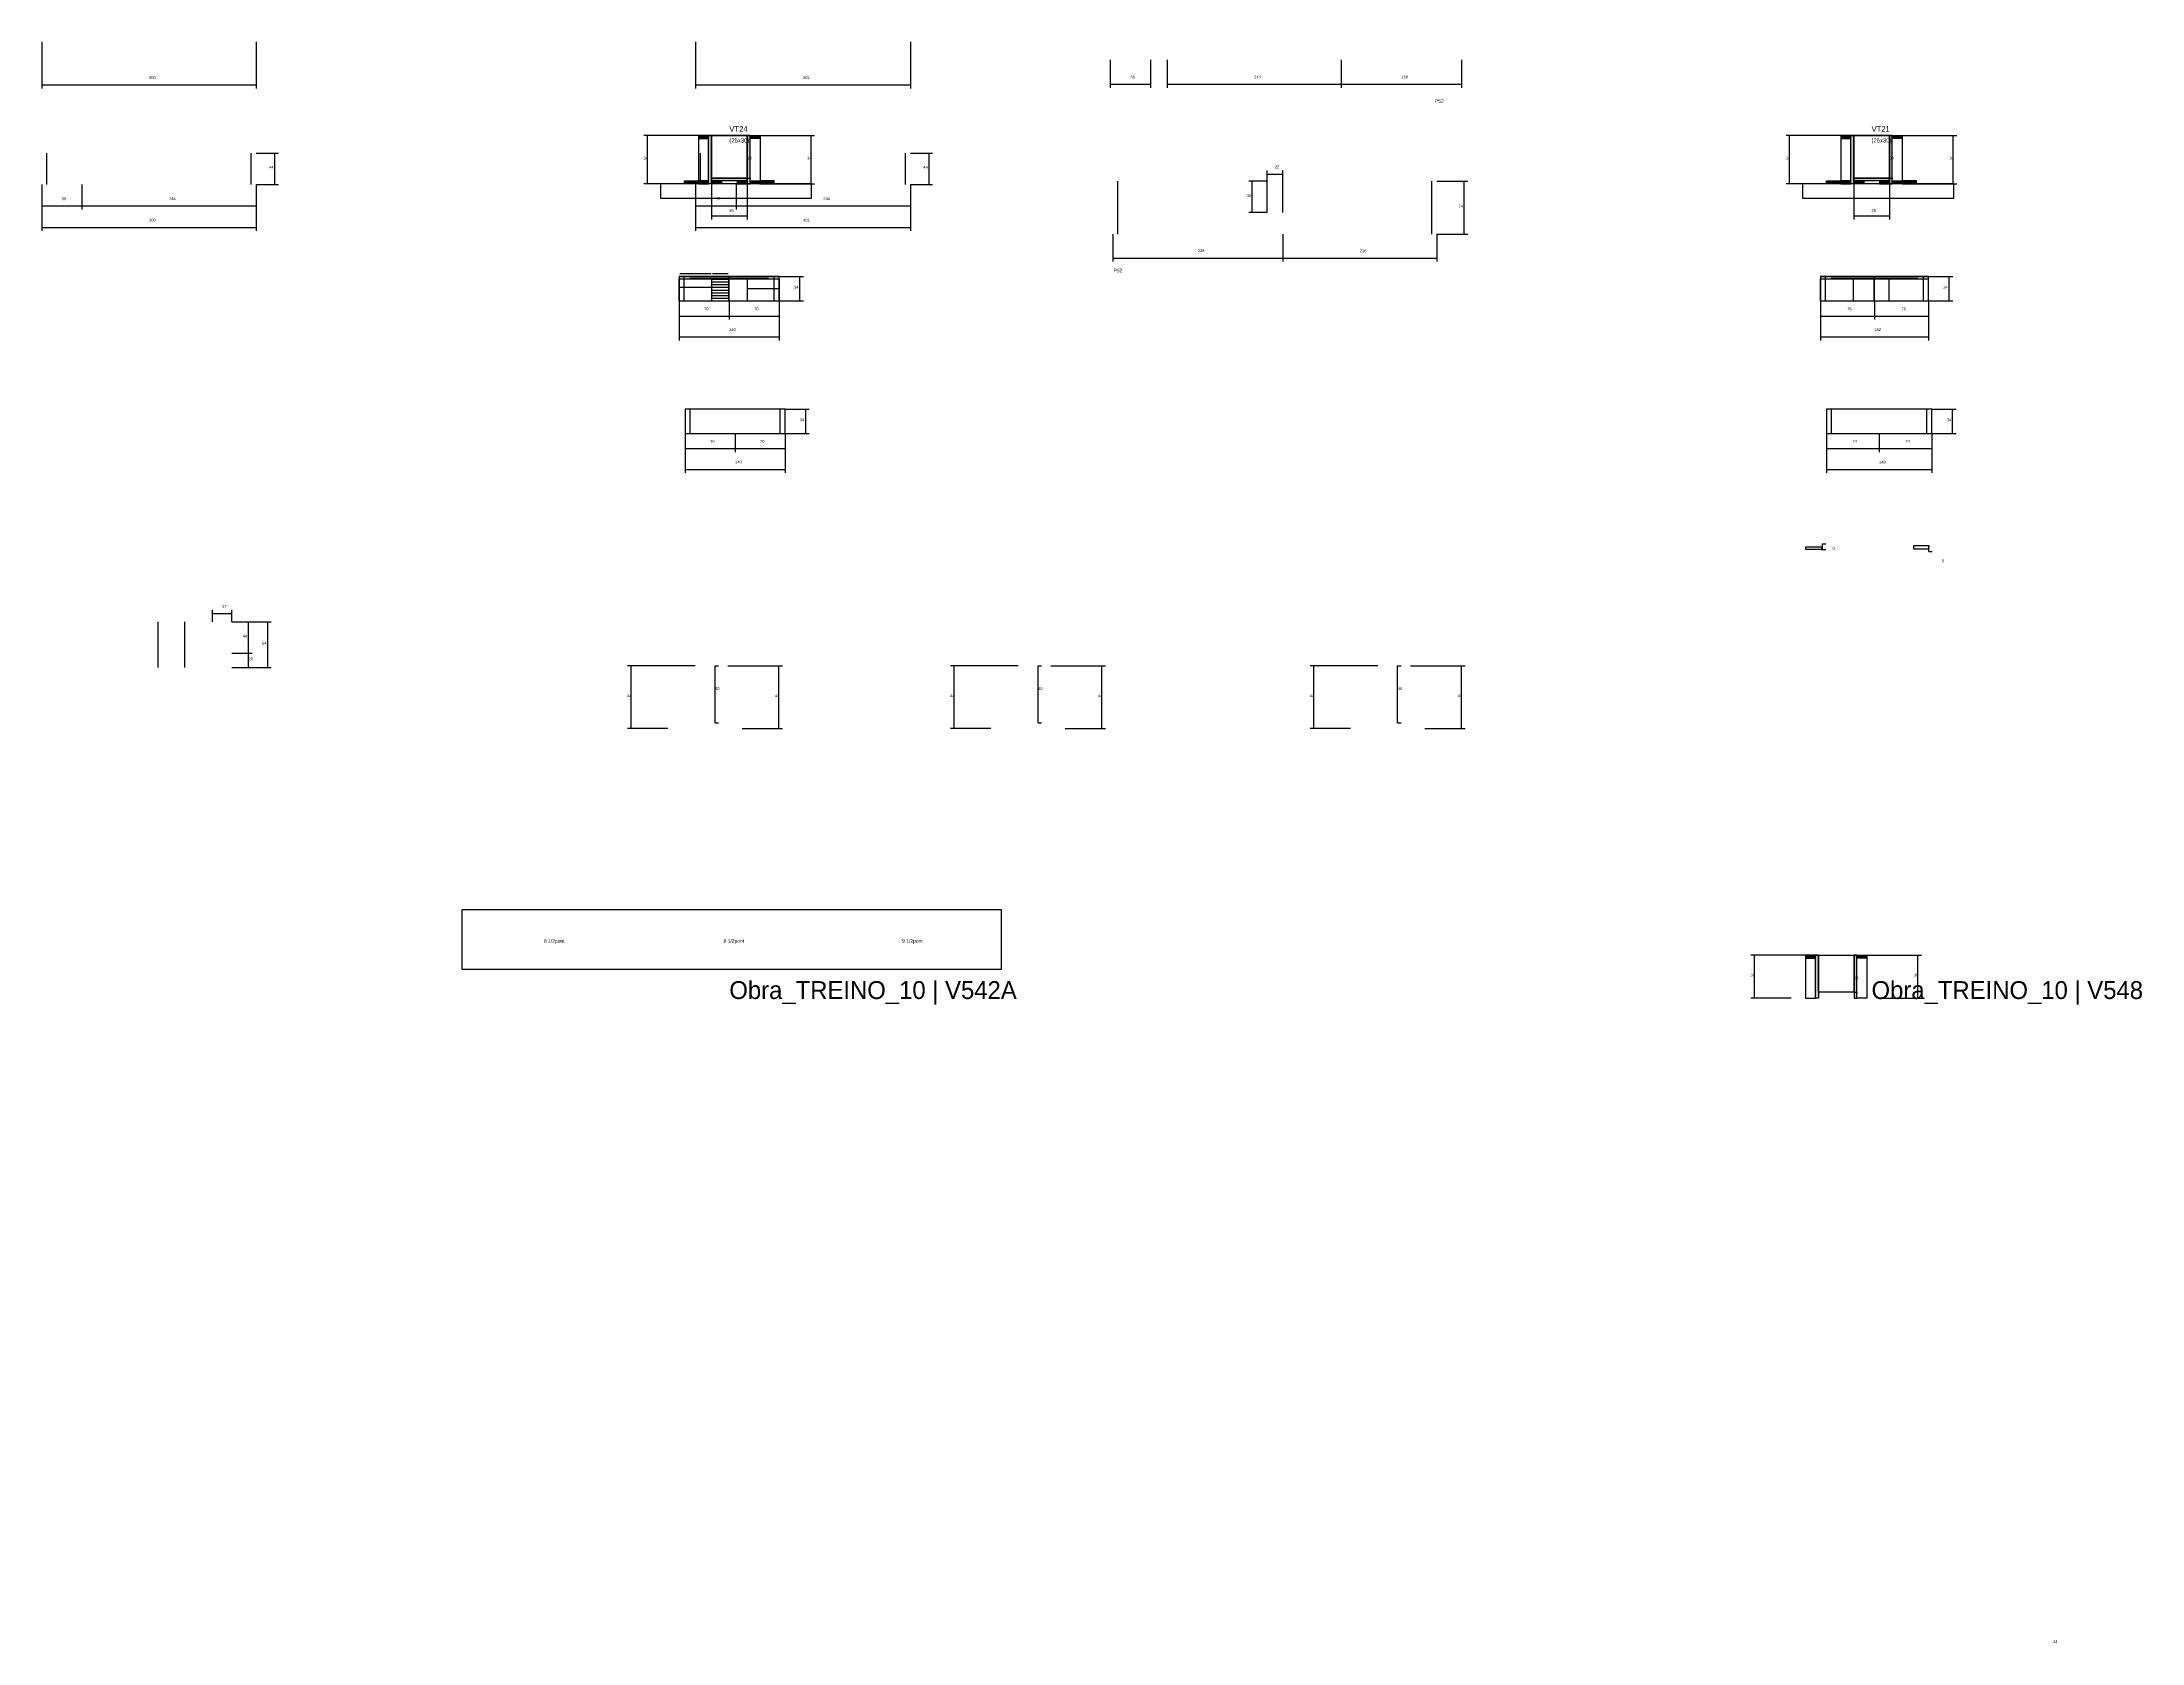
# Model space of a CAD drawing. Header units: metres. Extents: x -2848 to 22762, y -49062 to 1016.
# Drawn here: x 11837 to 14779, y -24112 to -21869 of the extents above; entities that cross this region are included whole.
import ezdxf

# ---------------------------------------------------------------- set-up
doc = ezdxf.new("R2010")
doc.units = ezdxf.units.M
for name, color, linetype in [('CONCRETO', 251, 'Continuous'), ('COTA', 4, 'Continuous'), ('Cota Seção (2x)', 4, 'Continuous'), ('Hachura', 253, 'Continuous'), ('LABEL_ID', 3, 'Continuous'), ('Madeira', 126, 'Continuous'), ('NOMENCLATURA', 7, 'Continuous'), ('Painéis', 200, 'Continuous'), ('SARR_2.2x7', 40, 'Continuous'), ('Texto Seção', 7, 'Continuous')]:
    doc.layers.add(name, color=color, linetype=linetype)

msp = doc.modelspace()

# ---------------------------------------------------------------- hatches: boundary and pattern name
at = {"layer": 'Hachura'}
h = msp.add_hatch(dxfattribs=at)
h.set_pattern_fill('ANSI31', scale=0.5)
h.paths.add_polyline_path([(12771, -22004.4), (12771, -22000), (12771, -22000), (12757, -22000), (12757, -22000), (12757, -22004.4), (12757, -22004.4), (12771, -22004.4)])
h = msp.add_hatch(color=8, dxfattribs=at)
h.dxf.hatch_style = 1
h.paths.add_polyline_path([(12771, -22000), (12775, -22000), (12775, -22000), (12775, -22068), (12775, -22068), (12771, -22068), (12771, -22068), (12771, -22000)])
h = msp.add_hatch(color=8, dxfattribs=at)
h.dxf.hatch_style = 1
h.paths.add_polyline_path([(12829, -22000), (12825, -22000), (12825, -22000), (12825, -22068), (12825, -22068), (12829, -22068), (12829, -22068), (12829, -22000)])
h = msp.add_hatch(dxfattribs=at)
h.set_pattern_fill('ANSI31', scale=0.5)
h.paths.add_polyline_path([(12829, -22004.4), (12829, -22000), (12829, -22000), (12843, -22000), (12843, -22000), (12843, -22004.4), (12843, -22004.4), (12829, -22004.4)])
h = msp.add_hatch(dxfattribs=at)
h.set_pattern_fill('ANSI31', scale=0.5)
h.paths.add_polyline_path([(14371, -22004.4), (14371, -22000), (14371, -22000), (14357, -22000), (14357, -22000), (14357, -22004.4), (14357, -22004.4), (14371, -22004.4)])
h = msp.add_hatch(color=8, dxfattribs=at)
h.dxf.hatch_style = 1
h.paths.add_polyline_path([(14371, -22000), (14375, -22000), (14375, -22000), (14375, -22068), (14375, -22068), (14371, -22068), (14371, -22068), (14371, -22000)])
h = msp.add_hatch(color=8, dxfattribs=at)
h.dxf.hatch_style = 1
h.paths.add_polyline_path([(14429, -22000), (14425, -22000), (14425, -22000), (14425, -22068), (14425, -22068), (14429, -22068), (14429, -22068), (14429, -22000)])
h = msp.add_hatch(dxfattribs=at)
h.set_pattern_fill('ANSI31', scale=0.5)
h.paths.add_polyline_path([(14429, -22004.4), (14429, -22000), (14429, -22000), (14443, -22000), (14443, -22000), (14443, -22004.4), (14443, -22004.4), (14429, -22004.4)])
h = msp.add_hatch(color=8, dxfattribs=at)
h.dxf.hatch_style = 1
h.paths.add_polyline_path([(12775, -22063.6), (12775, -22060), (12775, -22060), (12825, -22060), (12825, -22060), (12825, -22063.6), (12825, -22063.6), (12775, -22063.6)])
h = msp.add_hatch(color=8, dxfattribs=at)
h.dxf.hatch_style = 1
h.paths.add_polyline_path([(14375, -22063.6), (14375, -22060), (14375, -22060), (14425, -22060), (14425, -22060), (14425, -22063.6), (14425, -22063.6), (14375, -22063.6)])
h = msp.add_hatch(dxfattribs=at)
h.set_pattern_fill('ANSI31', scale=0.5)
h.paths.add_polyline_path([(12737, -22068), (12737, -22063.6), (12737, -22063.6), (12757, -22063.6), (12757, -22063.6), (12757, -22068), (12757, -22068), (12737, -22068)])
h = msp.add_hatch(dxfattribs=at)
h.set_pattern_fill('ANSI31', scale=0.5)
h.paths.add_polyline_path([(12771, -22068), (12771, -22063.6), (12771, -22063.6), (12757, -22063.6), (12757, -22063.6), (12757, -22068), (12757, -22068), (12771, -22068)])
h = msp.add_hatch(dxfattribs=at)
h.set_pattern_fill('ANSI31', scale=0.5)
h.paths.add_polyline_path([(12775, -22068), (12775, -22063.6), (12775, -22063.6), (12789, -22063.6), (12789, -22063.6), (12789, -22068), (12789, -22068), (12775, -22068)])
h = msp.add_hatch(dxfattribs=at)
h.set_pattern_fill('ANSI31', scale=0.5)
h.paths.add_polyline_path([(12825, -22068), (12825, -22063.6), (12825, -22063.6), (12811, -22063.6), (12811, -22063.6), (12811, -22068), (12811, -22068), (12825, -22068)])
h = msp.add_hatch(dxfattribs=at)
h.set_pattern_fill('ANSI31', scale=0.5)
h.paths.add_polyline_path([(12829, -22068), (12829, -22063.6), (12829, -22063.6), (12843, -22063.6), (12843, -22063.6), (12843, -22068), (12843, -22068), (12829, -22068)])
h = msp.add_hatch(dxfattribs=at)
h.set_pattern_fill('ANSI31', scale=0.5)
h.paths.add_polyline_path([(12863, -22068), (12863, -22063.6), (12863, -22063.6), (12843, -22063.6), (12843, -22063.6), (12843, -22068), (12843, -22068), (12863, -22068)])
h = msp.add_hatch(dxfattribs=at)
h.set_pattern_fill('ANSI31', scale=0.5)
h.paths.add_polyline_path([(14337, -22068), (14337, -22063.6), (14337, -22063.6), (14357, -22063.6), (14357, -22063.6), (14357, -22068), (14357, -22068), (14337, -22068)])
h = msp.add_hatch(dxfattribs=at)
h.set_pattern_fill('ANSI31', scale=0.5)
h.paths.add_polyline_path([(14371, -22068), (14371, -22063.6), (14371, -22063.6), (14357, -22063.6), (14357, -22063.6), (14357, -22068), (14357, -22068), (14371, -22068)])
h = msp.add_hatch(dxfattribs=at)
h.set_pattern_fill('ANSI31', scale=0.5)
h.paths.add_polyline_path([(14375, -22068), (14375, -22063.6), (14375, -22063.6), (14389, -22063.6), (14389, -22063.6), (14389, -22068), (14389, -22068), (14375, -22068)])
h = msp.add_hatch(dxfattribs=at)
h.set_pattern_fill('ANSI31', scale=0.5)
h.paths.add_polyline_path([(14425, -22068), (14425, -22063.6), (14425, -22063.6), (14411, -22063.6), (14411, -22063.6), (14411, -22068), (14411, -22068), (14425, -22068)])
h = msp.add_hatch(dxfattribs=at)
h.set_pattern_fill('ANSI31', scale=0.5)
h.paths.add_polyline_path([(14429, -22068), (14429, -22063.6), (14429, -22063.6), (14443, -22063.6), (14443, -22063.6), (14443, -22068), (14443, -22068), (14429, -22068)])
h = msp.add_hatch(dxfattribs=at)
h.set_pattern_fill('ANSI31', scale=0.5)
h.paths.add_polyline_path([(14463, -22068), (14463, -22063.6), (14463, -22063.6), (14443, -22063.6), (14443, -22063.6), (14443, -22068), (14443, -22068), (14463, -22068)])
h = msp.add_hatch(dxfattribs=at)
h.set_pattern_fill('ANSI31', scale=0.5)
h.paths.add_polyline_path([(14321.5, -23153), (14321.5, -23148.6), (14321.5, -23148.6), (14307.5, -23148.6), (14307.5, -23148.6), (14307.5, -23153), (14307.5, -23153), (14321.5, -23153)])
h = msp.add_hatch(color=8, dxfattribs=at)
h.dxf.hatch_style = 1
h.paths.add_polyline_path([(14321.5, -23148.6), (14325.5, -23148.6), (14325.5, -23148.6), (14325.5, -23208.6), (14325.5, -23208.6), (14321.5, -23208.6), (14321.5, -23208.6), (14321.5, -23148.6)])
h = msp.add_hatch(color=8, dxfattribs=at)
h.dxf.hatch_style = 1
h.paths.add_polyline_path([(14379.5, -23148.6), (14375.5, -23148.6), (14375.5, -23148.6), (14375.5, -23208.6), (14375.5, -23208.6), (14379.5, -23208.6), (14379.5, -23208.6), (14379.5, -23148.6)])
h = msp.add_hatch(dxfattribs=at)
h.set_pattern_fill('ANSI31', scale=0.5)
h.paths.add_polyline_path([(14379.5, -23153), (14379.5, -23148.6), (14379.5, -23148.6), (14393.5, -23148.6), (14393.5, -23148.6), (14393.5, -23153), (14393.5, -23153), (14379.5, -23153)])

# ---------------------------------------------------------------- linework, layer by layer
at = {"layer": 'CONCRETO'}
for points in [[(12775, -22000), (12775, -22000), (12775, -22000), (12775, -22000), (12825, -22000), (12825, -22000), (12825, -22000), (12825, -22060), (12775, -22060), (12775, -22000)], [(12775, -22060), (12825, -22060), (12825, -22000), (12775, -22000)], [(14375, -22000), (14375, -22000), (14375, -22000), (14375, -22000), (14425, -22000), (14425, -22000), (14425, -22000), (14425, -22060), (14375, -22060), (14375, -22000)], [(14375, -22060), (14425, -22060), (14425, -22000), (14375, -22000)], [(14325.5, -23148.6), (14325.5, -23148.6), (14325.5, -23148.6), (14325.5, -23148.6), (14375.5, -23148.6), (14375.5, -23148.6), (14375.5, -23148.6), (14375.5, -23200.6), (14325.5, -23200.6), (14325.5, -23148.6)]]:
    msp.add_lwpolyline(points, close=True, dxfattribs=at)
at = {"layer": 'COTA'}
for p, q in [((11837.2, -21869.2), (11837.2, -21934.4)), ((12137.2, -21869.2), (12137.2, -21934.4)), ((12752.7, -21869.2), (12752.7, -21934.4)), ((13053.7, -21869.2), (13053.7, -21934.4)), ((11837.2, -21929.4), (12137.2, -21929.4)), ((12752.7, -21929.4), (13053.7, -21929.4)), ((12775, -22000), (12680.3, -22000)), ((12685.3, -22068), (12685.3, -22000)), ((12843, -22000), (12919.5, -22000)), ((12914.5, -22068), (12914.5, -22000)), ((14375, -22000), (14280.3, -22000)), ((14285.3, -22068), (14285.3, -22000)), ((14443, -22000), (14519.5, -22000)), ((14514.5, -22068), (14514.5, -22000)), ((12137.2, -22024.8), (12168.4, -22024.8)), ((12163.4, -22068.8), (12163.4, -22024.8)), ((13053.7, -22024.8), (13084.8, -22024.8)), ((13079.8, -22068.8), (13079.8, -22024.8)), ((11837.2, -22068.8), (11837.2, -22134)), ((11837.2, -22068.8), (11837.2, -22103.9)), ((11893.2, -22068.8), (11893.2, -22103.9)), ((11893.2, -22068.8), (11893.2, -22103.9)), ((12137.2, -22068.8), (12137.2, -22134)), ((12137.2, -22068.8), (12137.2, -22103.9)), ((12137.2, -22068.8), (12168.4, -22068.8)), ((12737, -22068), (12680.3, -22068)), ((12752.7, -22068.8), (12752.7, -22134)), ((12752.7, -22068.8), (12752.7, -22103.9)), ((12775, -22063.6), (12775, -22117.7)), ((12809.7, -22068.8), (12809.7, -22103.9)), ((12809.7, -22068.8), (12809.7, -22103.9)), ((12825, -22063.6), (12825, -22117.7)), ((12863, -22068), (12919.5, -22068)), ((13053.7, -22068.8), (13053.7, -22134)), ((13053.7, -22068.8), (13053.7, -22103.9)), ((13053.7, -22068.8), (13084.8, -22068.8)), ((14337, -22068), (14280.3, -22068)), ((14375, -22063.6), (14375, -22117.7)), ((14425, -22063.6), (14425, -22117.7)), ((14463, -22068), (14519.5, -22068)), ((11837.2, -22098.9), (11893.2, -22098.9)), ((11893.2, -22098.9), (12137.2, -22098.9)), ((12752.7, -22098.9), (12809.7, -22098.9)), ((12775, -22112.7), (12825, -22112.7)), ((12809.7, -22098.9), (13053.7, -22098.9)), ((14375, -22112.7), (14425, -22112.7)), ((11837.2, -22129), (12137.2, -22129)), ((12752.7, -22129), (13053.7, -22129)), ((12870, -22197.8), (12903.9, -22197.8)), ((12898.9, -22231.8), (12898.9, -22197.8)), ((14479.8, -22197.8), (14513.7, -22197.8)), ((14508.7, -22231.8), (14508.7, -22197.8)), ((12870, -22231.8), (12903.9, -22231.8)), ((14479.8, -22231.8), (14513.7, -22231.8)), ((12878, -22383.5), (12912, -22383.5)), ((12907, -22417.5), (12907, -22383.5)), ((14484.5, -22383.5), (14518.4, -22383.5)), ((14513.4, -22417.5), (14513.4, -22383.5)), ((12878, -22417.5), (12912, -22417.5)), ((14484.5, -22417.5), (14518.4, -22417.5)), ((12752, -22743.1), (12657.4, -22743.1)), ((12662.4, -22831.1), (12662.4, -22743.1)), ((12798, -22743.1), (12874.5, -22743.1)), ((12869.5, -22831.1), (12869.5, -22743.1)), ((13204.5, -22743.1), (13109.9, -22743.1)), ((13114.9, -22831.1), (13114.9, -22743.1)), ((13250.5, -22743.1), (13327, -22743.1)), ((13322, -22831.1), (13322, -22743.1)), ((13708.2, -22743.1), (13613.6, -22743.1)), ((13618.6, -22831.1), (13618.6, -22743.1)), ((13754.2, -22743.1), (13830.7, -22743.1)), ((13825.7, -22831.1), (13825.7, -22743.1)), ((12714, -22831.1), (12657.4, -22831.1)), ((12818, -22831.1), (12874.5, -22831.1)), ((13166.5, -22831.1), (13109.9, -22831.1)), ((13270.5, -22831.1), (13327, -22831.1)), ((13670.2, -22831.1), (13613.6, -22831.1)), ((13774.2, -22831.1), (13830.7, -22831.1)), ((14325.5, -23148.6), (14230.9, -23148.6)), ((14235.9, -23208.6), (14235.9, -23148.6)), ((14393.5, -23148.6), (14470, -23148.6)), ((14465, -23208.6), (14465, -23148.6)), ((14287.5, -23208.6), (14230.9, -23208.6)), ((14413.5, -23208.6), (14470, -23208.6))]:
    msp.add_line(p, q, dxfattribs=at)
at = {"layer": 'Cota Seção (2x)'}
for p, q in [((13333.7, -21894.4), (13333.7, -21933.4)), ((13390.2, -21894.4), (13390.2, -21933.4)), ((13413.2, -21894.4), (13413.2, -21933.4)), ((13657.2, -21894.4), (13657.2, -21933.4)), ((13657.2, -21894.4), (13657.2, -21933.4)), ((13825.7, -21894.4), (13825.7, -21933.4)), ((13333.7, -21928.4), (13390.2, -21928.4)), ((13413.2, -21928.4), (13657.2, -21928.4)), ((13657.2, -21928.4), (13825.7, -21928.4)), ((12825, -22060), (12825, -22000)), ((12825, -22000), (12830, -22000)), ((14425, -22060), (14425, -22000)), ((14425, -22000), (14430, -22000)), ((12825, -22060), (12830, -22060)), ((13553.2, -22108.3), (13553.2, -22049.2)), ((13553.2, -22054.2), (13575.2, -22054.2)), ((13575.2, -22108.3), (13575.2, -22049.2)), ((14425, -22060), (14430, -22060)), ((13553.2, -22064.3), (13527.6, -22064.3)), ((13532.6, -22108.3), (13532.6, -22064.3)), ((13791.2, -22064.3), (13834.3, -22064.3)), ((13829.3, -22138.3), (13829.3, -22064.3)), ((13553.2, -22108.3), (13527.6, -22108.3)), ((13337.2, -22138.3), (13337.2, -22176.9)), ((13575.2, -22138.3), (13575.2, -22176.9)), ((13575.2, -22138.3), (13575.2, -22176.9)), ((13791.2, -22138.3), (13834.3, -22138.3)), ((13791.2, -22138.3), (13791.2, -22176.9)), ((13337.2, -22171.9), (13575.2, -22171.9)), ((13575.2, -22171.9), (13791.2, -22171.9)), ((12729.6, -22231.8), (12729.6, -22287.3)), ((12729.6, -22231.8), (12729.6, -22258.2)), ((12799.8, -22231.8), (12799.8, -22258.2)), ((12799.8, -22231.8), (12799.8, -22258.2)), ((12870, -22231.8), (12870, -22287.3)), ((12870, -22231.8), (12870, -22258.2)), ((14328.3, -22231.8), (14328.3, -22287.3)), ((14328.3, -22231.8), (14328.3, -22258.2)), ((14404, -22231.8), (14404, -22258.2)), ((14404, -22231.8), (14404, -22258.2)), ((14479.8, -22231.8), (14479.8, -22287.3)), ((14479.8, -22231.8), (14479.8, -22258.2)), ((12729.6, -22253.2), (12799.8, -22253.2)), ((12799.8, -22253.2), (12870, -22253.2)), ((14328.3, -22253.2), (14404, -22253.2)), ((14404, -22253.2), (14479.8, -22253.2)), ((12729.6, -22282.3), (12870, -22282.3)), ((14328.3, -22282.3), (14479.8, -22282.3)), ((12738.1, -22417.5), (12738.1, -22473)), ((12738.1, -22417.5), (12738.1, -22443.9)), ((12738.1, -22438.9), (12808.1, -22438.9)), ((12808.1, -22417.5), (12808.1, -22443.9)), ((12808.1, -22417.5), (12808.1, -22443.9)), ((12808.1, -22438.9), (12878, -22438.9)), ((12878, -22417.5), (12878, -22473)), ((12878, -22417.5), (12878, -22443.9)), ((14336.7, -22417.5), (14336.7, -22473)), ((14336.7, -22417.5), (14336.7, -22443.9)), ((14336.7, -22438.9), (14410.6, -22438.9)), ((14410.6, -22417.5), (14410.6, -22443.9)), ((14410.6, -22417.5), (14410.6, -22443.9)), ((14410.6, -22438.9), (14484.5, -22438.9)), ((14484.5, -22417.5), (14484.5, -22473)), ((14484.5, -22417.5), (14484.5, -22443.9)), ((12738.1, -22468), (12878, -22468)), ((14336.7, -22468), (14484.5, -22468)), ((14330, -22580.4), (14336.1, -22580.4)), ((14331.1, -22580.4), (14331.1, -22572.4)), ((14331.1, -22572.4), (14336.1, -22572.4)), ((14480.9, -22575.2), (14475.1, -22575.2)), ((14480.1, -22583.2), (14480.1, -22575.2)), ((14480.1, -22583.2), (14485.1, -22583.2)), ((12076.1, -22681.5), (12076.1, -22664.8)), ((12076.1, -22669.8), (12103.1, -22669.8)), ((12103.1, -22681.5), (12103.1, -22664.8)), ((12103.1, -22681.5), (12131.6, -22681.5)), ((12103.1, -22681.5), (12158.4, -22681.5)), ((12126.6, -22725.5), (12126.6, -22681.5)), ((12153.4, -22745.5), (12153.4, -22681.5)), ((12103.1, -22725.5), (12131.6, -22725.5)), ((12103.1, -22725.5), (12131.6, -22725.5)), ((12126.6, -22745.5), (12126.6, -22725.5)), ((12103.1, -22745.5), (12131.6, -22745.5)), ((12103.1, -22745.5), (12158.4, -22745.5)), ((12780, -22823.1), (12780, -22743.1)), ((12780, -22743.1), (12785, -22743.1)), ((13232.5, -22823.1), (13232.5, -22743.1)), ((13232.5, -22743.1), (13237.5, -22743.1)), ((13736.2, -22823.1), (13736.2, -22743.1)), ((13736.2, -22743.1), (13741.2, -22743.1)), ((12780, -22823.1), (12785, -22823.1)), ((13232.5, -22823.1), (13237.5, -22823.1)), ((13736.2, -22823.1), (13741.2, -22823.1)), ((14375.5, -23200.6), (14375.5, -23148.6)), ((14375.5, -23148.6), (14380.5, -23148.6)), ((14375.5, -23200.6), (14380.5, -23200.6))]:
    msp.add_line(p, q, dxfattribs=at)
at = {"layer": 'Madeira'}
for points in [[(12771, -22004.4), (12771, -22000), (12757, -22000), (12757, -22004.4)], [(12771, -22000), (12757, -22000), (12757, -22068), (12771, -22068)], [(12829, -22004.4), (12829, -22000), (12843, -22000), (12843, -22004.4)], [(12829, -22000), (12843, -22000), (12843, -22068), (12829, -22068)], [(14371, -22004.4), (14371, -22000), (14357, -22000), (14357, -22004.4)], [(14371, -22000), (14357, -22000), (14357, -22068), (14371, -22068)], [(14429, -22004.4), (14429, -22000), (14443, -22000), (14443, -22004.4)], [(14429, -22000), (14443, -22000), (14443, -22068), (14429, -22068)], [(12703.5, -22088), (12915.1, -22088), (12915.1, -22068), (12703.5, -22068)], [(12737, -22068), (12737, -22063.6), (12757, -22063.6), (12757, -22068)], [(12771, -22068), (12771, -22063.6), (12757, -22063.6), (12757, -22068)], [(12775, -22068), (12775, -22063.6), (12789, -22063.6), (12789, -22068)], [(12825, -22068), (12825, -22063.6), (12811, -22063.6), (12811, -22068)], [(12829, -22068), (12829, -22063.6), (12843, -22063.6), (12843, -22068)], [(12863, -22068), (12863, -22063.6), (12843, -22063.6), (12843, -22068)], [(14303.5, -22088), (14515.1, -22088), (14515.1, -22068), (14303.5, -22068)], [(14337, -22068), (14337, -22063.6), (14357, -22063.6), (14357, -22068)], [(14371, -22068), (14371, -22063.6), (14357, -22063.6), (14357, -22068)], [(14375, -22068), (14375, -22063.6), (14389, -22063.6), (14389, -22068)], [(14425, -22068), (14425, -22063.6), (14411, -22063.6), (14411, -22068)], [(14429, -22068), (14429, -22063.6), (14443, -22063.6), (14443, -22068)], [(14463, -22068), (14463, -22063.6), (14443, -22063.6), (14443, -22068)], [(14321.5, -23153), (14321.5, -23148.6), (14307.5, -23148.6), (14307.5, -23153)], [(14321.5, -23148.6), (14307.5, -23148.6), (14307.5, -23208.6), (14321.5, -23208.6)], [(14379.5, -23153), (14379.5, -23148.6), (14393.5, -23148.6), (14393.5, -23153)], [(14379.5, -23148.6), (14393.5, -23148.6), (14393.5, -23208.6), (14379.5, -23208.6)]]:
    msp.add_lwpolyline(points, close=True, dxfattribs=at)
at = {"layer": 'Painéis'}
for p, q in [((12775, -22068), (12775, -22000)), ((12825, -22068), (12825, -22000)), ((14375, -22068), (14375, -22000)), ((14425, -22068), (14425, -22000)), ((12775, -22060), (12825, -22060)), ((12775, -22063.6), (12775, -22060)), ((12825, -22063.6), (12825, -22060)), ((14375, -22060), (14425, -22060)), ((14375, -22063.6), (14375, -22060)), ((14425, -22063.6), (14425, -22060)), ((12729.6, -22197.8), (12870, -22197.8)), ((12729.6, -22200.8), (12775.4, -22200.8)), ((12729.6, -22231.8), (12729.6, -22200.8)), ((12775.4, -22231.8), (12775.4, -22200.8)), ((12775.4, -22200.8), (12799.4, -22200.8)), ((12775.4, -22231.8), (12775.4, -22200.8)), ((12799.4, -22231.8), (12799.4, -22200.8)), ((12799.4, -22200.8), (12825.4, -22200.8)), ((12799.4, -22231.8), (12799.4, -22200.8)), ((12799.8, -22231.8), (12799.8, -22197.8)), ((12825.4, -22231.8), (12825.4, -22200.8)), ((12825.4, -22200.8), (12870.4, -22200.8)), ((12825.4, -22231.8), (12825.4, -22200.8)), ((12870, -22231.8), (12870, -22197.8)), ((12870.4, -22231.8), (12870.4, -22200.8)), ((14328.3, -22197.8), (14479.8, -22197.8)), ((14328.3, -22200.8), (14374.9, -22200.8)), ((14328.3, -22231.8), (14328.3, -22200.8)), ((14374.9, -22231.8), (14374.9, -22200.8)), ((14374.9, -22200.8), (14403.9, -22200.8)), ((14374.9, -22231.8), (14374.9, -22200.8)), ((14403.9, -22231.8), (14403.9, -22200.8)), ((14403.9, -22200.8), (14424.9, -22200.8)), ((14403.9, -22231.8), (14403.9, -22200.8)), ((14404, -22231.8), (14404, -22197.8)), ((14424.9, -22231.8), (14424.9, -22200.8)), ((14424.9, -22200.8), (14479.9, -22200.8)), ((14424.9, -22231.8), (14424.9, -22200.8)), ((14479.8, -22231.8), (14479.8, -22197.8)), ((14479.9, -22231.8), (14479.9, -22200.8)), ((12729.6, -22231.8), (12870, -22231.8)), ((12729.6, -22231.8), (12775.4, -22231.8)), ((12775.4, -22231.8), (12799.4, -22231.8)), ((12799.4, -22231.8), (12825.4, -22231.8)), ((12825.4, -22231.8), (12870.4, -22231.8)), ((14328.3, -22231.8), (14479.8, -22231.8)), ((14328.3, -22231.8), (14374.9, -22231.8)), ((14374.9, -22231.8), (14403.9, -22231.8)), ((14403.9, -22231.8), (14424.9, -22231.8)), ((14424.9, -22231.8), (14479.9, -22231.8))]:
    msp.add_line(p, q, dxfattribs=at)
for points in [[(12771, -22000), (12775, -22000), (12775, -22068), (12771, -22068)], [(12829, -22000), (12825, -22000), (12825, -22068), (12829, -22068)], [(14371, -22000), (14375, -22000), (14375, -22068), (14371, -22068)], [(14429, -22000), (14425, -22000), (14425, -22068), (14429, -22068)], [(12775, -22063.6), (12775, -22060), (12825, -22060), (12825, -22063.6)], [(14375, -22063.6), (14375, -22060), (14425, -22060), (14425, -22063.6)], [(12729.6, -22231.8), (12870, -22231.8), (12870, -22197.8), (12729.6, -22197.8)], [(14328.3, -22231.8), (14479.8, -22231.8), (14479.8, -22197.8), (14328.3, -22197.8)], [(12738.1, -22417.5), (12878, -22417.5), (12878, -22383.5), (12738.1, -22383.5)], [(14336.7, -22417.5), (14484.5, -22417.5), (14484.5, -22383.5), (14336.7, -22383.5)], [(14330, -22580.4), (14308, -22580.4), (14308, -22576.4), (14330.5, -22576.4)], [(14480.9, -22575.2), (14458.9, -22575.2), (14458.9, -22579.2), (14480.5, -22579.2)], [(12425.6, -23084.8), (13180.6, -23084.8), (13180.6, -23168.8), (12425.6, -23168.8)], [(14321.5, -23148.6), (14325.5, -23148.6), (14325.5, -23208.6), (14321.5, -23208.6)], [(14379.5, -23148.6), (14375.5, -23148.6), (14375.5, -23208.6), (14379.5, -23208.6)]]:
    msp.add_lwpolyline(points, close=True, dxfattribs=at)
at = {"layer": 'SARR_2.2x7'}
for p, q in [((11844.2, -22068.8), (11844.2, -22024.8)), ((12130.2, -22068.8), (12130.2, -22024.8)), ((12759.7, -22068.8), (12759.7, -22024.8)), ((13046.7, -22068.8), (13046.7, -22024.8)), ((13344.2, -22138.3), (13344.2, -22064.3)), ((13784.2, -22138.3), (13784.2, -22064.3)), ((12730.6, -22193.6), (12774.4, -22193.6)), ((12736.6, -22231.8), (12736.6, -22197.8)), ((12744.6, -22200), (12799.8, -22200)), ((12776.4, -22193.6), (12798.4, -22193.6)), ((12776.4, -22201.6), (12798.4, -22201.6)), ((12776.4, -22205.4), (12798.4, -22205.4)), ((12776.4, -22209.1), (12798.4, -22209.1)), ((12799.8, -22200), (12855, -22200)), ((12826.4, -22197.4), (12869.4, -22197.4)), ((12863, -22231.8), (12863, -22197.8)), ((14335.3, -22231.8), (14335.3, -22197.8)), ((14343.3, -22200), (14404, -22200)), ((14404, -22200), (14464.8, -22200)), ((14472.8, -22231.8), (14472.8, -22197.8)), ((12730.6, -22212.7), (12774.4, -22212.7)), ((12776.4, -22212.7), (12798.4, -22212.7)), ((12776.4, -22212.9), (12798.4, -22212.9)), ((12776.4, -22216.7), (12798.4, -22216.7)), ((12776.4, -22220.5), (12798.4, -22220.5)), ((12776.4, -22224.2), (12798.4, -22224.2)), ((12776.4, -22228), (12798.4, -22228)), ((12826.4, -22214.6), (12869.4, -22214.6)), ((12745.1, -22417.5), (12745.1, -22383.5)), ((12871, -22417.5), (12871, -22383.5)), ((14343.7, -22417.5), (14343.7, -22383.5)), ((14477.5, -22417.5), (14477.5, -22383.5)), ((12000.1, -22745.5), (12000.1, -22681.5)), ((12037.1, -22745.5), (12037.1, -22681.5))]:
    msp.add_line(p, q, dxfattribs=at)

# ---------------------------------------------------------------- texts
at = {"layer": 'COTA'}
for s, p in [('300', (11987.2, -21921.2)), ('301', (12903.2, -21921.2)), ('34', (12679.8, -22034)), ('34', (12909, -22034)), ('34', (14279.8, -22034)), ('34', (14509, -22034)), ('44', (12155.3, -22046.8)), ('44', (13071.7, -22046.8)), ('56', (11865.2, -22090.8)), ('244', (12015.2, -22090.8)), ('57', (12781.2, -22090.8)), ('244', (12931.7, -22090.8)), ('300', (11987.2, -22120.8)), ('25', (12800, -22107.2)), ('301', (12903.2, -22120.8)), ('25', (14400, -22107.2)), ('34', (12890.7, -22214.8)), ('34', (14500.5, -22214.8)), ('34', (12898.8, -22400.5)), ('34', (14505.2, -22400.5)), ('44', (12656.9, -22787.1)), ('44', (12864, -22787.1)), ('44', (13109.4, -22787.1)), ('44', (13316.5, -22787.1)), ('44', (13613.1, -22787.1)), ('44', (13820.2, -22787.1)), ('30', (14230.4, -23178.6)), ('30', (14459.5, -23178.6)), ('34', (14654.5, -24112.2))]:
    msp.add_text(s, height=4, dxfattribs=at).set_placement(p)
at = {"layer": 'Cota Seção (2x)'}
for s, p in [('56', (13362, -21920.3)), ('244', (13535.2, -21920.3)), ('168', (13741.5, -21920.3)), ('30', (12825, -22034)), ('30', (14425, -22034)), ('22', (13564.2, -22046.2)), ('44', (13524.5, -22086.3)), ('74', (13821.3, -22101.3)), ('238', (13456.2, -22163.6)), ('216', (13683.2, -22163.8)), ('70', (12764.7, -22245.1)), ('70', (12834.9, -22245.1)), ('76', (14366.1, -22245.1)), ('76', (14441.9, -22245.1)), ('140', (12799.8, -22274.2)), ('152', (14404, -22274.2)), ('70', (12773.1, -22430.8)), ('70', (12843, -22430.8)), ('74', (14373.6, -22430.7)), ('74', (14447.5, -22430.7)), ('140', (12808.1, -22459.7)), ('148', (14410.6, -22459.9)), ('0', (14345.4, -22580.5)), ('0', (14498.8, -22598.1)), ('27', (12089.6, -22661.8)), ('44', (12118.5, -22703.5)), ('64', (12145.3, -22713.5)), ('20', (12126.6, -22735.5)), ('40', (12780, -22777.1)), ('40', (13232.5, -22777.1)), ('40', (13736.2, -22777.1)), ('26', (14375.5, -23182.6))]:
    msp.add_text(s, height=4, dxfattribs=at).set_placement(p)
at = {"layer": 'LABEL_ID'}
for s, p in [('Obra_TREINO_10 | V542A', (12800, -23210)), ('Obra_TREINO_10 | V548', (14400, -23210))]:
    msp.add_text(s, height=25, dxfattribs=at).set_placement(p)
at = {"layer": 'NOMENCLATURA'}
for s, p in [('P52', (13788.3, -21954.4)), ('P52', (13338.3, -22191.9)), ('8 1/2pont', (12540.4, -23131.2)), ('8 1/2pont', (12791.9, -23131.2)), ('9 1/2pont', (13042.1, -23131.2))]:
    msp.add_text(s, height=5, dxfattribs=at).set_placement(p)
at = {"layer": 'Texto Seção'}
for s, height, p in [('VT24', 8, (12800, -21995)), ('(25x30)', 6, (12800, -22010)), ('VT21', 8, (14400, -21995)), ('(25x30)', 6, (14400, -22010))]:
    msp.add_text(s, height=height, dxfattribs=at).set_placement(p)

doc.saveas('drawing.dxf')
